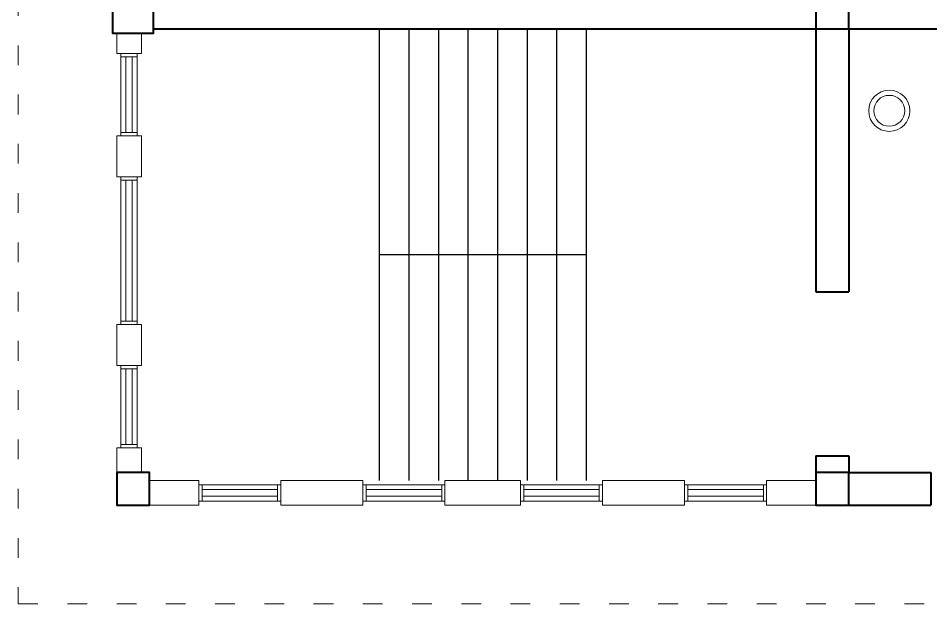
# Model space of a CAD drawing. Header units: millimetres. Extents: x 1962 to 2139, y 841 to 906.
# Drawn here: x 2041.73 to 2047.29, y 841.5 to 845.06 of the extents above; entities that cross this region are included whole.
import ezdxf

# ---------------------------------------------------------------- set-up
doc = ezdxf.new("R2010")
doc.units = ezdxf.units.MM
doc.linetypes.add('ACAD_ISO03W100', pattern=[30, 12, -18])
for name, color, linetype, lineweight in [('01_Gruesa', 7, 'Continuous', 40), ('02_Media', 7, 'Continuous', 20), ('03_Fina', 7, 'Continuous', 9)]:
    doc.layers.add(name, color=color, linetype=linetype, lineweight=lineweight)

msp = doc.modelspace()

# ---------------------------------------------------------------- linework, layer by layer
at = {"color": 30, "true_color": 0xf8991e}
for p, q in [((2043.9293, 844.9953), (2043.9293, 842.2453)), ((2044.1093, 844.9953), (2044.1093, 842.2453)), ((2044.2893, 844.9953), (2044.2893, 842.2453)), ((2044.4693, 844.9953), (2044.4693, 842.2453)), ((2044.6493, 844.9953), (2044.6493, 842.2453)), ((2044.8293, 844.9953), (2044.8293, 842.2453)), ((2045.0093, 844.9953), (2045.0093, 842.2453)), ((2045.1893, 844.9953), (2045.1893, 842.2453)), ((2045.1893, 843.6203), (2043.9293, 843.6203))]:
    msp.add_line(p, q, dxfattribs=at)
at = {"layer": '01_Gruesa', "color": 5}
for p, q in [((2042.5543, 844.9953), (2046.5893, 844.9953)), ((2046.5893, 844.9953), (2046.5893, 843.3953)), ((2046.7893, 844.9953), (2049.2043, 844.9953)), ((2046.7893, 844.9953), (2046.7893, 843.3953)), ((2046.5893, 843.3953), (2046.7893, 843.3953)), ((2046.5893, 842.3953), (2046.5893, 842.2953)), ((2046.5893, 842.3953), (2046.7893, 842.3953)), ((2046.7893, 842.3953), (2046.7893, 842.2953)), ((2046.7893, 842.2953), (2047.2893, 842.2953)), ((2047.2893, 842.2953), (2047.2893, 842.0953)), ((2046.7893, 842.0953), (2047.2893, 842.0953))]:
    msp.add_line(p, q, dxfattribs=at)
at = {"layer": '01_Gruesa', "color": 244, "true_color": 0x991b1e}
for points in [[(2042.3043, 845.2203), (2042.3043, 844.9703), (2042.5543, 844.9703), (2042.5543, 845.2203)], [(2046.5893, 845.1953), (2046.5893, 844.9953), (2046.7893, 844.9953), (2046.7893, 845.1953)], [(2042.3293, 842.2953), (2042.3293, 842.0953), (2042.5293, 842.0953), (2042.5293, 842.2953)], [(2046.5893, 842.2953), (2046.5893, 842.0953), (2046.7893, 842.0953), (2046.7893, 842.2953)]]:
    msp.add_lwpolyline(points, close=True, dxfattribs=at)
at = {"layer": '02_Media', "color": 30, "true_color": 0xf8991e}
for p, q in [((2042.3293, 844.8453), (2042.3293, 844.9703)), ((2042.4793, 844.8453), (2042.4793, 844.9703)), ((2042.4793, 844.8453), (2042.3293, 844.8453)), ((2042.3293, 844.0953), (2042.3293, 844.3453)), ((2042.4793, 844.3453), (2042.3293, 844.3453)), ((2042.4793, 844.0953), (2042.4793, 844.3453)), ((2042.4793, 844.0953), (2042.3293, 844.0953)), ((2042.3293, 842.9453), (2042.3293, 843.1953)), ((2042.4793, 843.1953), (2042.3293, 843.1953)), ((2042.4793, 842.9453), (2042.4793, 843.1953)), ((2042.4793, 842.9453), (2042.3293, 842.9453)), ((2042.3293, 842.2953), (2042.3293, 842.4453)), ((2042.4793, 842.4453), (2042.3293, 842.4453)), ((2042.4793, 842.2953), (2042.4793, 842.4453)), ((2042.5293, 842.2453), (2042.8293, 842.2453)), ((2042.8293, 842.2453), (2042.8293, 842.0953)), ((2043.3293, 842.2453), (2043.8293, 842.2453)), ((2043.3293, 842.2453), (2043.3293, 842.0953)), ((2043.8293, 842.2453), (2043.8293, 842.0953)), ((2044.3293, 842.2453), (2044.7893, 842.2453)), ((2044.3293, 842.2453), (2044.3293, 842.0953)), ((2044.7893, 842.2453), (2044.7893, 842.0953)), ((2045.2893, 842.2453), (2045.7893, 842.2453)), ((2045.2893, 842.2453), (2045.2893, 842.0953)), ((2045.7893, 842.2453), (2045.7893, 842.0953)), ((2046.2893, 842.2453), (2046.5893, 842.2453)), ((2046.2893, 842.2453), (2046.2893, 842.0953)), ((2042.5293, 842.0953), (2042.8293, 842.0953)), ((2043.3293, 842.0953), (2043.8293, 842.0953)), ((2044.3293, 842.0953), (2044.7893, 842.0953)), ((2045.2893, 842.0953), (2045.7893, 842.0953)), ((2046.2893, 842.0953), (2046.5893, 842.0953))]:
    msp.add_line(p, q, dxfattribs=at)
at = {"layer": '03_Fina', "linetype": 'ACAD_ISO03W100', "ltscale": 0.01}
for p, q in [((2041.7293, 861.6953), (2041.7293, 841.4953)), ((2041.7293, 841.4953), (2059.1293, 841.4953))]:
    msp.add_line(p, q, dxfattribs=at)
at = {"layer": '03_Fina', "color": 143, "true_color": 0x7aafdf}
for p, q in [((2042.3543, 844.8453), (2042.3543, 844.3453)), ((2042.4543, 844.8453), (2042.4543, 844.3453)), ((2042.4543, 844.8253), (2042.3543, 844.8253)), ((2042.3843, 844.8253), (2042.3843, 844.3653)), ((2042.4243, 844.8253), (2042.4243, 844.3653)), ((2042.4543, 844.3653), (2042.3543, 844.3653)), ((2042.3543, 844.0953), (2042.3543, 843.1953)), ((2042.4543, 844.0753), (2042.3543, 844.0753)), ((2042.3843, 844.0753), (2042.3843, 843.2153)), ((2042.4243, 844.0753), (2042.4243, 843.2153)), ((2042.4543, 844.0953), (2042.4543, 843.1953)), ((2042.4543, 843.2153), (2042.3543, 843.2153)), ((2042.3543, 842.9453), (2042.3543, 842.4453)), ((2042.4543, 842.9253), (2042.3543, 842.9253)), ((2042.3843, 842.9253), (2042.3843, 842.4653)), ((2042.4243, 842.9253), (2042.4243, 842.4653)), ((2042.4543, 842.9453), (2042.4543, 842.4453)), ((2042.4543, 842.4653), (2042.3543, 842.4653)), ((2042.8293, 842.2203), (2043.3293, 842.2203)), ((2042.8493, 842.2203), (2042.8493, 842.1203)), ((2042.8493, 842.1903), (2043.3093, 842.1903)), ((2043.3093, 842.2203), (2043.3093, 842.1203)), ((2043.8293, 842.2203), (2044.3293, 842.2203)), ((2043.8493, 842.2203), (2043.8493, 842.1203)), ((2043.8493, 842.1903), (2044.3093, 842.1903)), ((2044.3093, 842.2203), (2044.3093, 842.1203)), ((2044.7893, 842.2203), (2045.2893, 842.2203)), ((2044.8093, 842.2203), (2044.8093, 842.1203)), ((2044.8093, 842.1903), (2045.2693, 842.1903)), ((2045.2693, 842.2203), (2045.2693, 842.1203)), ((2045.7893, 842.2203), (2046.2893, 842.2203)), ((2045.8093, 842.2203), (2045.8093, 842.1203)), ((2045.8093, 842.1903), (2046.2693, 842.1903)), ((2046.2693, 842.2203), (2046.2693, 842.1203)), ((2042.8293, 842.1203), (2043.3293, 842.1203)), ((2042.8493, 842.1503), (2043.3093, 842.1503)), ((2043.8293, 842.1203), (2044.3293, 842.1203)), ((2043.8493, 842.1503), (2044.3093, 842.1503)), ((2044.7893, 842.1203), (2045.2893, 842.1203)), ((2044.8093, 842.1503), (2045.2693, 842.1503)), ((2045.7893, 842.1203), (2046.2893, 842.1203)), ((2045.8093, 842.1503), (2046.2693, 842.1503))]:
    msp.add_line(p, q, dxfattribs=at)
at = {"layer": '03_Fina', "color": 252, "lineweight": 9, "true_color": 0x939598}
for radius in [0.1255, 0.094]:
    msp.add_circle((2047.0367, 844.497), radius, dxfattribs=at)
for radius, start, end in [(0.1255, 90, 270), (0.1255, 270, 90), (0.094, 90, 270), (0.094, 270, 90)]:
    msp.add_arc((2047.0367, 844.497), radius, start, end, dxfattribs=at)

doc.saveas('drawing.dxf')
